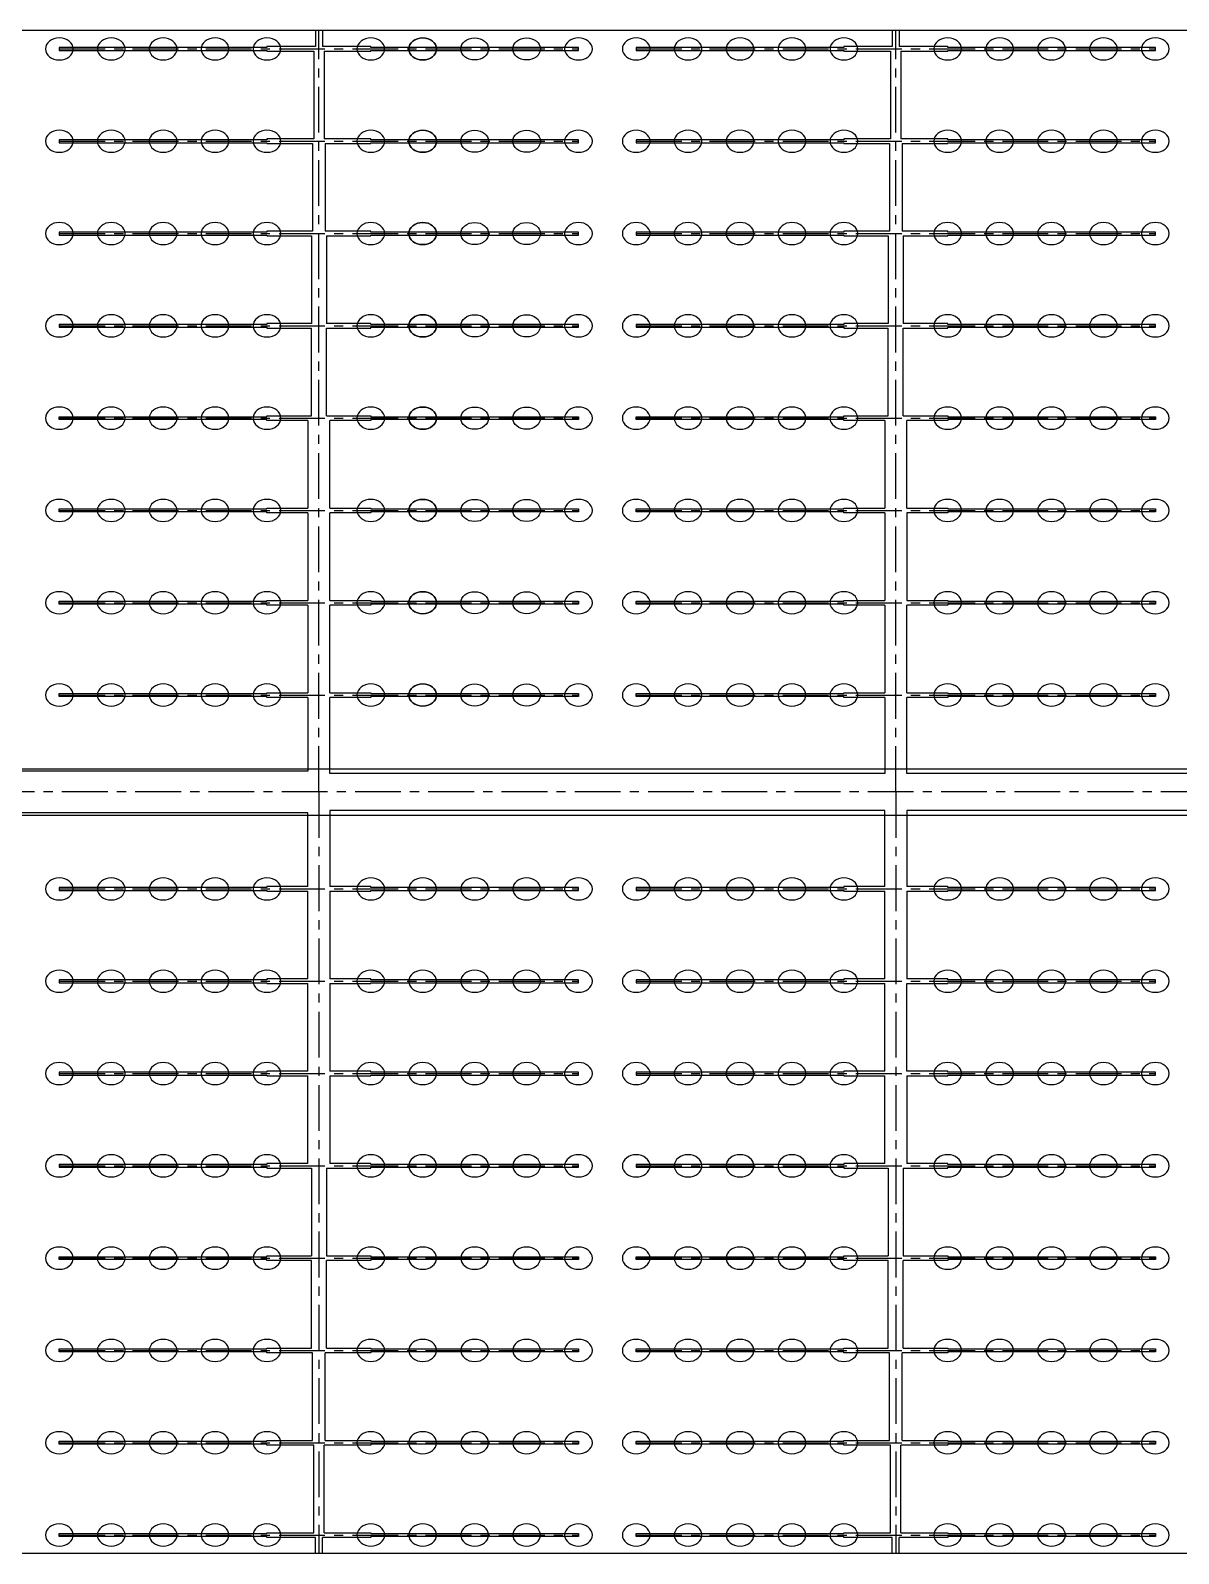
# Model space of a CAD drawing. Header units: millimetres. Extents: x 738100 to 1284508, y 138373 to 260796.
# Drawn here: x 811900 to 819861, y 208990 to 219550 of the extents above; entities that cross this region are included whole.
import ezdxf

# ---------------------------------------------------------------- set-up
doc = ezdxf.new("R2010")
doc.units = ezdxf.units.MM
doc.linetypes.add('CENTER', pattern=[50.8, 31.75, -6.35, 6.35, -6.35])
doc.layers.add('轴线', color=6, linetype='CENTER')

msp = doc.modelspace()

# ---------------------------------------------------------------- linework, layer by layer
at = {"lineweight": -3, "ltscale": 100}
for p, q in [((843900.494, 219550.48), (779900.494, 219550.48)), ((779900.494, 214430.48), (843900.494, 214430.48)), ((779900.494, 214110.48), (843900.494, 214110.48)), ((779900.494, 214110.48), (843900.494, 214110.48)), ((779900.494, 214110.48), (843900.494, 214110.48)), ((779900.494, 208992.333), (843900.494, 208992.333)), ((843900.494, 208990.48), (779900.494, 208990.48))]:
    msp.add_line(p, q, dxfattribs=at)
at = {"ltscale": 10}
for p, q in [((813876.494, 219550.48), (813876.494, 219438.48)), ((813924.494, 219550.48), (813924.494, 219438.48)), ((817876.494, 219550.48), (817876.494, 219438.48)), ((817924.494, 219550.48), (817924.494, 219438.48)), ((813876.494, 219438.48), (813540.494, 219438.48)), ((813540.494, 219438.48), (813540.494, 219432.72)), ((814260.494, 219438.48), (813924.494, 219438.48)), ((814260.494, 219432.72), (814260.494, 219438.48)), ((817876.494, 219438.48), (817540.494, 219438.48)), ((817540.494, 219438.48), (817540.494, 219432.72)), ((818260.494, 219438.48), (817924.494, 219438.48)), ((818260.494, 219432.72), (818260.494, 219438.48)), ((812100.494, 219432.72), (812100.494, 219412.24)), ((813540.494, 219432.72), (812100.494, 219432.72)), ((812100.494, 219412.24), (813540.494, 219412.24)), ((813540.494, 219412.24), (813540.494, 219406.48)), ((813540.494, 219406.48), (813864.494, 219406.48)), ((813864.494, 219406.48), (813864.494, 218798.48)), ((813936.494, 219406.48), (814260.494, 219406.48)), ((813936.494, 219406.48), (813936.494, 218798.48)), ((815700.494, 219432.72), (814260.494, 219432.72)), ((814260.494, 219406.48), (814260.494, 219412.24)), ((814260.494, 219412.24), (815700.494, 219412.24)), ((815700.494, 219412.24), (815700.494, 219432.72)), ((816100.494, 219432.72), (816100.494, 219412.24)), ((817540.494, 219432.72), (816100.494, 219432.72)), ((816100.494, 219412.24), (817540.494, 219412.24)), ((817540.494, 219412.24), (817540.494, 219406.48)), ((817540.494, 219406.48), (817864.494, 219406.48)), ((817864.494, 219406.48), (817864.494, 218798.48)), ((817936.494, 219406.48), (818260.494, 219406.48)), ((817936.494, 219406.48), (817936.494, 218798.48)), ((819700.494, 219432.72), (818260.494, 219432.72)), ((818260.494, 219406.48), (818260.494, 219412.24)), ((818260.494, 219412.24), (819700.494, 219412.24)), ((819700.494, 219412.24), (819700.494, 219432.72)), ((812100.494, 218792.72), (812100.494, 218772.24)), ((813540.494, 218792.72), (812100.494, 218792.72)), ((812100.494, 218772.24), (813540.494, 218772.24)), ((813864.494, 218798.48), (813540.494, 218798.48)), ((813540.494, 218798.48), (813540.494, 218792.72)), ((813540.494, 218772.24), (813540.494, 218766.48)), ((813540.494, 218766.48), (813856.494, 218766.48)), ((813856.494, 218766.48), (813856.494, 218158.48)), ((814260.494, 218798.48), (813936.494, 218798.48)), ((813944.494, 218766.48), (814260.494, 218766.48)), ((813944.494, 218766.48), (813944.494, 218158.48)), ((814260.494, 218792.72), (814260.494, 218798.48)), ((815700.494, 218792.72), (814260.494, 218792.72)), ((814260.494, 218766.48), (814260.494, 218772.24)), ((814260.494, 218772.24), (815700.494, 218772.24)), ((815700.494, 218772.24), (815700.494, 218792.72)), ((816100.494, 218792.72), (816100.494, 218772.24)), ((817540.494, 218792.72), (816100.494, 218792.72)), ((816100.494, 218772.24), (817540.494, 218772.24)), ((817864.494, 218798.48), (817540.494, 218798.48)), ((817540.494, 218798.48), (817540.494, 218792.72)), ((817540.494, 218772.24), (817540.494, 218766.48)), ((817540.494, 218766.48), (817856.494, 218766.48)), ((817856.494, 218766.48), (817856.494, 218158.48)), ((818260.494, 218798.48), (817936.494, 218798.48)), ((817944.494, 218766.48), (818260.494, 218766.48)), ((817944.494, 218766.48), (817944.494, 218158.48)), ((818260.494, 218792.72), (818260.494, 218798.48)), ((819700.494, 218792.72), (818260.494, 218792.72)), ((818260.494, 218766.48), (818260.494, 218772.24)), ((818260.494, 218772.24), (819700.494, 218772.24)), ((819700.494, 218772.24), (819700.494, 218792.72)), ((812100.494, 218152.72), (812100.494, 218132.24)), ((813540.494, 218152.72), (812100.494, 218152.72)), ((812100.494, 218132.24), (813540.494, 218132.24)), ((813856.494, 218158.48), (813540.494, 218158.48)), ((813540.494, 218158.48), (813540.494, 218152.72)), ((813540.494, 218132.24), (813540.494, 218126.48)), ((813540.494, 218126.48), (813848.494, 218126.48)), ((813848.494, 218126.48), (813848.494, 217518.48)), ((814260.494, 218158.48), (813944.494, 218158.48)), ((813952.494, 218126.48), (814260.494, 218126.48)), ((813952.494, 218126.48), (813952.494, 217518.48)), ((814260.494, 218152.72), (814260.494, 218158.48)), ((815700.494, 218152.72), (814260.494, 218152.72)), ((814260.494, 218126.48), (814260.494, 218132.24)), ((814260.494, 218132.24), (815700.494, 218132.24)), ((815700.494, 218132.24), (815700.494, 218152.72)), ((816100.494, 218152.72), (816100.494, 218132.24)), ((817540.494, 218152.72), (816100.494, 218152.72)), ((816100.494, 218132.24), (817540.494, 218132.24)), ((817856.494, 218158.48), (817540.494, 218158.48)), ((817540.494, 218158.48), (817540.494, 218152.72)), ((817540.494, 218132.24), (817540.494, 218126.48)), ((817540.494, 218126.48), (817848.494, 218126.48)), ((817848.494, 218126.48), (817848.494, 217518.48)), ((818260.494, 218158.48), (817944.494, 218158.48)), ((817952.494, 218126.48), (818260.494, 218126.48)), ((817952.494, 218126.48), (817952.494, 217518.48)), ((818260.494, 218152.72), (818260.494, 218158.48)), ((819700.494, 218152.72), (818260.494, 218152.72)), ((818260.494, 218126.48), (818260.494, 218132.24)), ((818260.494, 218132.24), (819700.494, 218132.24)), ((819700.494, 218132.24), (819700.494, 218152.72)), ((812100.494, 217512.72), (812100.494, 217492.24)), ((813540.494, 217512.72), (812100.494, 217512.72)), ((812100.494, 217492.24), (813540.494, 217492.24)), ((813848.494, 217518.48), (813540.494, 217518.48)), ((813540.494, 217518.48), (813540.494, 217512.72)), ((813540.494, 217492.24), (813540.494, 217486.48)), ((813540.494, 217486.48), (813848.494, 217486.48)), ((813848.494, 216878.48), (813848.494, 217486.48)), ((814260.494, 217518.48), (813952.494, 217518.48)), ((813952.494, 217486.48), (814260.494, 217486.48)), ((813952.494, 216878.48), (813952.494, 217486.48)), ((814260.494, 217512.72), (814260.494, 217518.48)), ((815700.494, 217512.72), (814260.494, 217512.72)), ((814260.494, 217486.48), (814260.494, 217492.24)), ((814260.494, 217492.24), (815700.494, 217492.24)), ((815700.494, 217492.24), (815700.494, 217512.72)), ((816100.494, 217512.72), (816100.494, 217492.24)), ((817540.494, 217512.72), (816100.494, 217512.72)), ((816100.494, 217492.24), (817540.494, 217492.24)), ((817848.494, 217518.48), (817540.494, 217518.48)), ((817540.494, 217518.48), (817540.494, 217512.72)), ((817540.494, 217492.24), (817540.494, 217486.48)), ((817540.494, 217486.48), (817848.494, 217486.48)), ((817848.494, 216878.48), (817848.494, 217486.48)), ((818260.494, 217518.48), (817952.494, 217518.48)), ((817952.494, 217486.48), (818260.494, 217486.48)), ((817952.494, 216878.48), (817952.494, 217486.48)), ((818260.494, 217512.72), (818260.494, 217518.48)), ((819700.494, 217512.72), (818260.494, 217512.72)), ((818260.494, 217486.48), (818260.494, 217492.24)), ((818260.494, 217492.24), (819700.494, 217492.24)), ((819700.494, 217492.24), (819700.494, 217512.72)), ((812100.494, 216852.24), (812100.494, 216872.72)), ((812100.494, 216872.72), (813540.494, 216872.72)), ((813540.494, 216852.24), (812100.494, 216852.24)), ((813540.494, 216872.72), (813540.494, 216878.48)), ((813540.494, 216878.48), (813848.494, 216878.48)), ((813540.494, 216846.48), (813540.494, 216852.24)), ((813824.494, 216846.48), (813540.494, 216846.48)), ((813824.494, 216846.48), (813824.494, 216238.48)), ((813952.494, 216878.48), (814260.494, 216878.48)), ((814260.494, 216846.48), (813976.494, 216846.48)), ((813976.494, 216238.48), (813976.494, 216846.48)), ((814260.494, 216878.48), (814260.494, 216872.72)), ((814260.494, 216872.72), (815700.494, 216872.72)), ((815700.494, 216852.24), (814260.494, 216852.24)), ((814260.494, 216852.24), (814260.494, 216846.48)), ((815700.494, 216872.72), (815700.494, 216852.24)), ((816100.494, 216852.24), (816100.494, 216872.72)), ((816100.494, 216872.72), (817540.494, 216872.72)), ((817540.494, 216852.24), (816100.494, 216852.24)), ((817540.494, 216872.72), (817540.494, 216878.48)), ((817540.494, 216878.48), (817848.494, 216878.48)), ((817540.494, 216846.48), (817540.494, 216852.24)), ((817824.494, 216846.48), (817540.494, 216846.48)), ((817824.494, 216846.48), (817824.494, 216238.48)), ((817952.494, 216878.48), (818260.494, 216878.48)), ((818260.494, 216846.48), (817976.494, 216846.48)), ((817976.494, 216238.48), (817976.494, 216846.48)), ((818260.494, 216878.48), (818260.494, 216872.72)), ((818260.494, 216872.72), (819700.494, 216872.72)), ((819700.494, 216852.24), (818260.494, 216852.24)), ((818260.494, 216852.24), (818260.494, 216846.48)), ((819700.494, 216872.72), (819700.494, 216852.24)), ((812100.494, 216212.24), (812100.494, 216232.72)), ((812100.494, 216232.72), (813540.494, 216232.72)), ((813540.494, 216212.24), (812100.494, 216212.24)), ((813540.494, 216232.72), (813540.494, 216238.48)), ((813540.494, 216238.48), (813824.494, 216238.48)), ((813540.494, 216206.48), (813540.494, 216212.24)), ((813824.494, 216206.48), (813540.494, 216206.48)), ((813824.494, 216206.48), (813824.494, 215598.48)), ((813976.494, 216238.48), (814260.494, 216238.48)), ((814260.494, 216206.48), (813976.494, 216206.48)), ((813976.494, 215598.48), (813976.494, 216206.48)), ((814260.494, 216238.48), (814260.494, 216232.72)), ((814260.494, 216232.72), (815700.494, 216232.72)), ((815700.494, 216212.24), (814260.494, 216212.24)), ((814260.494, 216212.24), (814260.494, 216206.48)), ((815700.494, 216232.72), (815700.494, 216212.24)), ((816100.494, 216212.24), (816100.494, 216232.72)), ((816100.494, 216232.72), (817540.494, 216232.72)), ((817540.494, 216212.24), (816100.494, 216212.24)), ((817540.494, 216232.72), (817540.494, 216238.48)), ((817540.494, 216238.48), (817824.494, 216238.48)), ((817540.494, 216206.48), (817540.494, 216212.24)), ((817824.494, 216206.48), (817540.494, 216206.48)), ((817824.494, 216206.48), (817824.494, 215598.48)), ((817976.494, 216238.48), (818260.494, 216238.48)), ((818260.494, 216206.48), (817976.494, 216206.48)), ((817976.494, 216206.48), (817976.494, 215598.48)), ((818260.494, 216238.48), (818260.494, 216232.72)), ((818260.494, 216232.72), (819700.494, 216232.72)), ((819700.494, 216212.24), (818260.494, 216212.24)), ((818260.494, 216212.24), (818260.494, 216206.48)), ((819700.494, 216232.72), (819700.494, 216212.24)), ((812100.494, 215572.24), (812100.494, 215592.72)), ((812100.494, 215592.72), (813540.494, 215592.72)), ((813540.494, 215572.24), (812100.494, 215572.24)), ((813540.494, 215592.72), (813540.494, 215598.48)), ((813540.494, 215598.48), (813824.494, 215598.48)), ((813540.494, 215566.48), (813540.494, 215572.24)), ((813824.494, 215566.48), (813540.494, 215566.48)), ((813824.494, 215566.48), (813824.494, 214958.48)), ((813976.494, 215598.48), (814260.494, 215598.48)), ((814260.494, 215566.48), (813976.494, 215566.48)), ((813976.494, 214958.48), (813976.494, 215566.48)), ((814260.494, 215598.48), (814260.494, 215592.72)), ((814260.494, 215592.72), (815700.494, 215592.72)), ((815700.494, 215572.24), (814260.494, 215572.24)), ((814260.494, 215572.24), (814260.494, 215566.48)), ((815700.494, 215592.72), (815700.494, 215572.24)), ((816100.494, 215572.24), (816100.494, 215592.72)), ((816100.494, 215592.72), (817540.494, 215592.72)), ((817540.494, 215572.24), (816100.494, 215572.24)), ((817540.494, 215592.72), (817540.494, 215598.48)), ((817540.494, 215598.48), (817824.494, 215598.48)), ((817540.494, 215566.48), (817540.494, 215572.24)), ((817824.494, 215566.48), (817540.494, 215566.48)), ((817824.494, 215566.48), (817824.494, 214958.48)), ((817976.494, 215598.48), (818260.494, 215598.48)), ((818260.494, 215566.48), (817976.494, 215566.48)), ((817976.494, 214958.48), (817976.494, 215566.48)), ((818260.494, 215598.48), (818260.494, 215592.72)), ((818260.494, 215592.72), (819700.494, 215592.72)), ((819700.494, 215572.24), (818260.494, 215572.24)), ((818260.494, 215572.24), (818260.494, 215566.48)), ((819700.494, 215592.72), (819700.494, 215572.24)), ((812100.494, 214932.24), (812100.494, 214952.72)), ((812100.494, 214952.72), (813540.494, 214952.72)), ((813540.494, 214932.24), (812100.494, 214932.24)), ((813540.494, 214952.72), (813540.494, 214958.48)), ((813540.494, 214958.48), (813824.494, 214958.48)), ((813540.494, 214926.48), (813540.494, 214932.24)), ((813824.494, 214926.48), (813540.494, 214926.48)), ((813824.494, 214926.48), (813824.494, 214414.48)), ((813976.494, 214958.48), (814260.494, 214958.48)), ((814260.494, 214926.48), (813976.494, 214926.48)), ((813976.494, 214398.48), (813976.494, 214926.48)), ((814260.494, 214958.48), (814260.494, 214952.72)), ((814260.494, 214952.72), (815700.494, 214952.72)), ((815700.494, 214932.24), (814260.494, 214932.24)), ((814260.494, 214932.24), (814260.494, 214926.48)), ((815700.494, 214952.72), (815700.494, 214932.24)), ((816100.494, 214932.24), (816100.494, 214952.72)), ((816100.494, 214952.72), (817540.494, 214952.72)), ((817540.494, 214932.24), (816100.494, 214932.24)), ((817540.494, 214952.72), (817540.494, 214958.48)), ((817540.494, 214958.48), (817824.494, 214958.48)), ((817540.494, 214926.48), (817540.494, 214932.24)), ((817824.494, 214926.48), (817540.494, 214926.48)), ((817824.494, 214926.48), (817824.494, 214398.48)), ((817976.494, 214958.48), (818260.494, 214958.48)), ((818260.494, 214926.48), (817976.494, 214926.48)), ((817976.494, 214398.48), (817976.494, 214926.48)), ((818260.494, 214958.48), (818260.494, 214952.72)), ((818260.494, 214952.72), (819700.494, 214952.72)), ((819700.494, 214932.24), (818260.494, 214932.24)), ((818260.494, 214932.24), (818260.494, 214926.48)), ((819700.494, 214952.72), (819700.494, 214932.24)), ((813824.494, 214414.48), (809976.494, 214414.48)), ((813824.494, 214430.48), (813824.494, 214414.48)), ((813976.494, 214398.48), (813976.494, 214430.48)), ((817824.494, 214398.48), (813976.494, 214398.48)), ((817824.494, 214430.48), (817824.494, 214398.48)), ((817976.494, 214398.48), (817976.494, 214430.48)), ((821824.494, 214398.48), (817976.494, 214398.48)), ((813824.494, 214126.48), (809976.494, 214126.48)), ((813824.494, 213614.48), (813824.494, 214126.48)), ((813976.494, 214142.48), (813976.494, 213614.48)), ((817824.494, 214142.48), (813976.494, 214142.48)), ((817824.494, 213614.48), (817824.494, 214142.48)), ((817976.494, 214142.48), (817976.494, 213614.48)), ((821824.494, 214142.48), (817976.494, 214142.48)), ((812100.494, 213608.72), (812100.494, 213588.24)), ((813540.494, 213608.72), (812100.494, 213608.72)), ((812100.494, 213588.24), (813540.494, 213588.24)), ((813824.494, 213614.48), (813540.494, 213614.48)), ((813540.494, 213614.48), (813540.494, 213608.72)), ((813540.494, 213588.24), (813540.494, 213582.48)), ((813540.494, 213582.48), (813824.494, 213582.48)), ((813824.494, 212974.48), (813824.494, 213582.48)), ((814260.494, 213614.48), (813976.494, 213614.48)), ((813976.494, 213582.48), (814260.494, 213582.48)), ((813976.494, 213582.48), (813976.494, 212974.48)), ((814260.494, 213608.72), (814260.494, 213614.48)), ((815700.494, 213608.72), (814260.494, 213608.72)), ((814260.494, 213582.48), (814260.494, 213588.24)), ((814260.494, 213588.24), (815700.494, 213588.24)), ((815700.494, 213588.24), (815700.494, 213608.72)), ((816100.494, 213608.72), (816100.494, 213588.24)), ((817540.494, 213608.72), (816100.494, 213608.72)), ((816100.494, 213588.24), (817540.494, 213588.24)), ((817824.494, 213614.48), (817540.494, 213614.48)), ((817540.494, 213614.48), (817540.494, 213608.72)), ((817540.494, 213588.24), (817540.494, 213582.48)), ((817540.494, 213582.48), (817824.494, 213582.48)), ((817824.494, 212974.48), (817824.494, 213582.48)), ((818260.494, 213614.48), (817976.494, 213614.48)), ((817976.494, 213582.48), (818260.494, 213582.48)), ((817976.494, 213582.48), (817976.494, 212974.48)), ((818260.494, 213608.72), (818260.494, 213614.48)), ((819700.494, 213608.72), (818260.494, 213608.72)), ((818260.494, 213582.48), (818260.494, 213588.24)), ((818260.494, 213588.24), (819700.494, 213588.24)), ((819700.494, 213588.24), (819700.494, 213608.72)), ((812100.494, 212968.72), (812100.494, 212948.24)), ((813540.494, 212968.72), (812100.494, 212968.72)), ((812100.494, 212948.24), (813540.494, 212948.24)), ((813824.494, 212974.48), (813540.494, 212974.48)), ((813540.494, 212974.48), (813540.494, 212968.72)), ((813540.494, 212948.24), (813540.494, 212942.48)), ((813540.494, 212942.48), (813824.494, 212942.48)), ((813824.494, 212334.48), (813824.494, 212942.48)), ((814260.494, 212974.48), (813976.494, 212974.48)), ((813976.494, 212942.48), (814260.494, 212942.48)), ((813976.494, 212942.48), (813976.494, 212334.48)), ((814260.494, 212968.72), (814260.494, 212974.48)), ((815700.494, 212968.72), (814260.494, 212968.72)), ((814260.494, 212942.48), (814260.494, 212948.24)), ((814260.494, 212948.24), (815700.494, 212948.24)), ((815700.494, 212948.24), (815700.494, 212968.72)), ((816100.494, 212968.72), (816100.494, 212948.24)), ((817540.494, 212968.72), (816100.494, 212968.72)), ((816100.494, 212948.24), (817540.494, 212948.24)), ((817824.494, 212974.48), (817540.494, 212974.48)), ((817540.494, 212974.48), (817540.494, 212968.72)), ((817540.494, 212948.24), (817540.494, 212942.48)), ((817540.494, 212942.48), (817824.494, 212942.48)), ((817824.494, 212334.48), (817824.494, 212942.48)), ((818260.494, 212974.48), (817976.494, 212974.48)), ((817976.494, 212942.48), (818260.494, 212942.48)), ((817976.494, 212334.48), (817976.494, 212942.48)), ((818260.494, 212968.72), (818260.494, 212974.48)), ((819700.494, 212968.72), (818260.494, 212968.72)), ((818260.494, 212942.48), (818260.494, 212948.24)), ((818260.494, 212948.24), (819700.494, 212948.24)), ((819700.494, 212948.24), (819700.494, 212968.72)), ((812100.494, 212328.72), (812100.494, 212308.24)), ((813540.494, 212328.72), (812100.494, 212328.72)), ((812100.494, 212308.24), (813540.494, 212308.24)), ((813824.494, 212334.48), (813540.494, 212334.48)), ((813540.494, 212334.48), (813540.494, 212328.72)), ((813540.494, 212308.24), (813540.494, 212302.48)), ((813540.494, 212302.48), (813824.494, 212302.48)), ((813824.494, 211694.48), (813824.494, 212302.48)), ((814260.494, 212334.48), (813976.494, 212334.48)), ((813976.494, 212302.48), (814260.494, 212302.48)), ((813976.494, 212302.48), (813976.494, 211694.48)), ((814260.494, 212328.72), (814260.494, 212334.48)), ((815700.494, 212328.72), (814260.494, 212328.72)), ((814260.494, 212302.48), (814260.494, 212308.24)), ((814260.494, 212308.24), (815700.494, 212308.24)), ((815700.494, 212308.24), (815700.494, 212328.72)), ((816100.494, 212328.72), (816100.494, 212308.24)), ((817540.494, 212328.72), (816100.494, 212328.72)), ((816100.494, 212308.24), (817540.494, 212308.24)), ((817824.494, 212334.48), (817540.494, 212334.48)), ((817540.494, 212334.48), (817540.494, 212328.72)), ((817540.494, 212308.24), (817540.494, 212302.48)), ((817540.494, 212302.48), (817824.494, 212302.48)), ((817824.494, 211694.48), (817824.494, 212302.48)), ((818260.494, 212334.48), (817976.494, 212334.48)), ((817976.494, 212302.48), (818260.494, 212302.48)), ((817976.494, 212302.48), (817976.494, 211694.48)), ((818260.494, 212328.72), (818260.494, 212334.48)), ((819700.494, 212328.72), (818260.494, 212328.72)), ((818260.494, 212302.48), (818260.494, 212308.24)), ((818260.494, 212308.24), (819700.494, 212308.24)), ((819700.494, 212308.24), (819700.494, 212328.72)), ((812100.494, 211688.72), (812100.494, 211668.24)), ((813540.494, 211688.72), (812100.494, 211688.72)), ((812100.494, 211668.24), (813540.494, 211668.24)), ((813824.494, 211694.48), (813540.494, 211694.48)), ((813540.494, 211694.48), (813540.494, 211688.72)), ((813540.494, 211668.24), (813540.494, 211662.48)), ((813540.494, 211662.48), (813848.494, 211662.48)), ((813848.494, 211662.48), (813848.494, 211054.48)), ((813952.494, 211662.48), (814260.494, 211662.48)), ((813952.494, 211662.48), (813952.494, 211054.48)), ((814260.494, 211694.48), (813976.494, 211694.48)), ((814260.494, 211688.72), (814260.494, 211694.48)), ((815700.494, 211688.72), (814260.494, 211688.72)), ((814260.494, 211662.48), (814260.494, 211668.24)), ((814260.494, 211668.24), (815700.494, 211668.24)), ((815700.494, 211668.24), (815700.494, 211688.72)), ((816100.494, 211688.72), (816100.494, 211668.24)), ((817540.494, 211688.72), (816100.494, 211688.72)), ((816100.494, 211668.24), (817540.494, 211668.24)), ((817824.494, 211694.48), (817540.494, 211694.48)), ((817540.494, 211694.48), (817540.494, 211688.72)), ((817540.494, 211668.24), (817540.494, 211662.48)), ((817540.494, 211662.48), (817848.494, 211662.48)), ((817848.494, 211662.48), (817848.494, 211054.48)), ((817952.494, 211662.48), (818260.494, 211662.48)), ((817952.494, 211662.48), (817952.494, 211054.48)), ((818260.494, 211694.48), (817976.494, 211694.48)), ((818260.494, 211688.72), (818260.494, 211694.48)), ((819700.494, 211688.72), (818260.494, 211688.72)), ((818260.494, 211662.48), (818260.494, 211668.24)), ((818260.494, 211668.24), (819700.494, 211668.24)), ((819700.494, 211668.24), (819700.494, 211688.72)), ((812100.494, 211028.24), (812100.494, 211048.72)), ((812100.494, 211048.72), (813540.494, 211048.72)), ((813540.494, 211028.24), (812100.494, 211028.24)), ((813540.494, 211048.72), (813540.494, 211054.48)), ((813540.494, 211054.48), (813848.494, 211054.48)), ((813540.494, 211022.48), (813540.494, 211028.24)), ((813848.494, 211022.48), (813540.494, 211022.48)), ((813848.494, 210414.48), (813848.494, 211022.48)), ((813952.494, 211054.48), (814260.494, 211054.48)), ((814260.494, 211022.48), (813952.494, 211022.48)), ((813952.494, 210414.48), (813952.494, 211022.48)), ((814260.494, 211054.48), (814260.494, 211048.72)), ((814260.494, 211048.72), (815700.494, 211048.72)), ((815700.494, 211028.24), (814260.494, 211028.24)), ((814260.494, 211028.24), (814260.494, 211022.48)), ((815700.494, 211048.72), (815700.494, 211028.24)), ((816100.494, 211028.24), (816100.494, 211048.72)), ((816100.494, 211048.72), (817540.494, 211048.72)), ((817540.494, 211028.24), (816100.494, 211028.24)), ((817540.494, 211048.72), (817540.494, 211054.48)), ((817540.494, 211054.48), (817848.494, 211054.48)), ((817540.494, 211022.48), (817540.494, 211028.24)), ((817848.494, 211022.48), (817540.494, 211022.48)), ((817848.494, 210414.48), (817848.494, 211022.48)), ((817952.494, 211054.48), (818260.494, 211054.48)), ((818260.494, 211022.48), (817952.494, 211022.48)), ((817952.494, 210414.48), (817952.494, 211022.48)), ((818260.494, 211054.48), (818260.494, 211048.72)), ((818260.494, 211048.72), (819700.494, 211048.72)), ((819700.494, 211028.24), (818260.494, 211028.24)), ((818260.494, 211028.24), (818260.494, 211022.48)), ((819700.494, 211048.72), (819700.494, 211028.24)), ((812100.494, 210388.24), (812100.494, 210408.72)), ((812100.494, 210408.72), (813540.494, 210408.72)), ((813540.494, 210388.24), (812100.494, 210388.24)), ((813540.494, 210408.72), (813540.494, 210414.48)), ((813540.494, 210414.48), (813848.494, 210414.48)), ((813540.494, 210382.48), (813540.494, 210388.24)), ((813856.494, 210382.48), (813540.494, 210382.48)), ((813856.494, 209774.48), (813856.494, 210382.48)), ((814260.494, 210382.48), (813944.494, 210382.48)), ((813944.494, 209774.48), (813944.494, 210382.48)), ((813952.494, 210414.48), (814260.494, 210414.48)), ((814260.494, 210414.48), (814260.494, 210408.72)), ((814260.494, 210408.72), (815700.494, 210408.72)), ((815700.494, 210388.24), (814260.494, 210388.24)), ((814260.494, 210388.24), (814260.494, 210382.48)), ((815700.494, 210408.72), (815700.494, 210388.24)), ((816100.494, 210388.24), (816100.494, 210408.72)), ((816100.494, 210408.72), (817540.494, 210408.72)), ((817540.494, 210388.24), (816100.494, 210388.24)), ((817540.494, 210408.72), (817540.494, 210414.48)), ((817540.494, 210414.48), (817848.494, 210414.48)), ((817540.494, 210382.48), (817540.494, 210388.24)), ((817856.494, 210382.48), (817540.494, 210382.48)), ((817856.494, 209774.48), (817856.494, 210382.48)), ((818260.494, 210382.48), (817944.494, 210382.48)), ((817944.494, 209774.48), (817944.494, 210382.48)), ((817952.494, 210414.48), (818260.494, 210414.48)), ((818260.494, 210414.48), (818260.494, 210408.72)), ((818260.494, 210408.72), (819700.494, 210408.72)), ((819700.494, 210388.24), (818260.494, 210388.24)), ((818260.494, 210388.24), (818260.494, 210382.48)), ((819700.494, 210408.72), (819700.494, 210388.24)), ((812100.494, 209748.24), (812100.494, 209768.72)), ((812100.494, 209768.72), (813540.494, 209768.72)), ((813540.494, 209748.24), (812100.494, 209748.24)), ((813540.494, 209768.72), (813540.494, 209774.48)), ((813540.494, 209774.48), (813856.494, 209774.48)), ((813540.494, 209742.48), (813540.494, 209748.24)), ((813864.494, 209742.48), (813540.494, 209742.48)), ((813864.494, 209134.48), (813864.494, 209742.48)), ((814260.494, 209742.48), (813936.494, 209742.48)), ((813936.494, 209134.48), (813936.494, 209742.48)), ((813944.494, 209774.48), (814260.494, 209774.48)), ((814260.494, 209774.48), (814260.494, 209768.72)), ((814260.494, 209768.72), (815700.494, 209768.72)), ((815700.494, 209748.24), (814260.494, 209748.24)), ((814260.494, 209748.24), (814260.494, 209742.48)), ((815700.494, 209768.72), (815700.494, 209748.24)), ((816100.494, 209748.24), (816100.494, 209768.72)), ((816100.494, 209768.72), (817540.494, 209768.72)), ((817540.494, 209748.24), (816100.494, 209748.24)), ((817540.494, 209768.72), (817540.494, 209774.48)), ((817540.494, 209774.48), (817856.494, 209774.48)), ((817540.494, 209742.48), (817540.494, 209748.24)), ((817864.494, 209742.48), (817540.494, 209742.48)), ((817864.494, 209134.48), (817864.494, 209742.48)), ((818260.494, 209742.48), (817936.494, 209742.48)), ((817936.494, 209134.48), (817936.494, 209742.48)), ((817944.494, 209774.48), (818260.494, 209774.48)), ((818260.494, 209774.48), (818260.494, 209768.72)), ((818260.494, 209768.72), (819700.494, 209768.72)), ((819700.494, 209748.24), (818260.494, 209748.24)), ((818260.494, 209748.24), (818260.494, 209742.48)), ((819700.494, 209768.72), (819700.494, 209748.24)), ((812100.494, 209108.24), (812100.494, 209128.72)), ((812100.494, 209128.72), (813540.494, 209128.72)), ((813540.494, 209108.24), (812100.494, 209108.24)), ((813540.494, 209128.72), (813540.494, 209134.48)), ((813540.494, 209134.48), (813864.494, 209134.48)), ((813540.494, 209102.48), (813540.494, 209108.24)), ((813876.494, 209102.48), (813540.494, 209102.48)), ((813876.494, 208990.48), (813876.494, 209102.48)), ((813924.494, 208990.48), (813924.494, 209102.48)), ((814260.494, 209102.48), (813924.494, 209102.48)), ((813936.494, 209134.48), (814260.494, 209134.48)), ((814260.494, 209134.48), (814260.494, 209128.72)), ((814260.494, 209128.72), (815700.494, 209128.72)), ((815700.494, 209108.24), (814260.494, 209108.24)), ((814260.494, 209108.24), (814260.494, 209102.48)), ((815700.494, 209128.72), (815700.494, 209108.24)), ((816100.494, 209108.24), (816100.494, 209128.72)), ((816100.494, 209128.72), (817540.494, 209128.72)), ((817540.494, 209108.24), (816100.494, 209108.24)), ((817540.494, 209128.72), (817540.494, 209134.48)), ((817540.494, 209134.48), (817864.494, 209134.48)), ((817540.494, 209102.48), (817540.494, 209108.24)), ((817876.494, 209102.48), (817540.494, 209102.48)), ((817876.494, 208990.48), (817876.494, 209102.48)), ((817924.494, 208990.48), (817924.494, 209102.48)), ((818260.494, 209102.48), (817924.494, 209102.48)), ((817936.494, 209134.48), (818260.494, 209134.48)), ((818260.494, 209134.48), (818260.494, 209128.72)), ((818260.494, 209128.72), (819700.494, 209128.72)), ((819700.494, 209108.24), (818260.494, 209108.24)), ((818260.494, 209108.24), (818260.494, 209102.48)), ((819700.494, 209128.72), (819700.494, 209108.24))]:
    msp.add_line(p, q, dxfattribs=at)
at = {"ltscale": 10, "extrusion": (0, 0, -1)}
for centre in [(812100.494, 219422.48), (812460.494, 219422.48), (812100.494, 218782.48), (812460.494, 218782.48), (812100.494, 218142.48), (812460.494, 218142.48), (812100.494, 217502.48), (812460.494, 217502.48), (812100.494, 216862.48), (812460.494, 216862.48), (812100.494, 216222.48), (812460.494, 216222.48), (812100.494, 212318.48), (812460.494, 212318.48), (812100.494, 211678.48), (812460.494, 211678.48), (812100.494, 211038.48), (812460.494, 211038.48), (812100.494, 210398.48), (812460.494, 210398.48), (812100.494, 209758.48), (812460.494, 209758.48), (812100.494, 209118.48), (812460.494, 209118.48)]:
    msp.add_ellipse(centre, major_axis=(96, 0), ratio=0.8, dxfattribs=at)
for centre in [(812820.494, 219422.48), (813180.494, 219422.48), (813540.494, 219422.48), (814260.494, 219422.48), (814620.494, 219422.48), (815700.494, 219422.48), (816100.494, 219422.48), (816460.494, 219422.48), (816820.494, 219422.48), (817180.494, 219422.48), (817540.494, 219422.48), (818260.494, 219422.48), (818620.494, 219422.48), (818980.494, 219422.48), (819340.494, 219422.48), (819700.494, 219422.48), (812820.494, 218782.48), (813180.494, 218782.48), (813540.494, 218782.48), (814260.494, 218782.48), (814620.494, 218782.48), (815700.494, 218782.48), (816100.494, 218782.48), (816460.494, 218782.48), (816820.494, 218782.48), (817180.494, 218782.48), (817540.494, 218782.48), (818260.494, 218782.48), (818620.494, 218782.48), (818980.494, 218782.48), (819340.494, 218782.48), (819700.494, 218782.48), (812820.494, 218142.48), (813180.494, 218142.48), (813540.494, 218142.48), (814260.494, 218142.48), (814620.494, 218142.48), (815700.494, 218142.48), (816100.494, 218142.48), (816460.494, 218142.48), (816820.494, 218142.48), (817180.494, 218142.48), (817540.494, 218142.48), (818260.494, 218142.48), (818620.494, 218142.48), (818980.494, 218142.48), (819340.494, 218142.48), (819700.494, 218142.48), (812820.494, 217502.48), (813180.494, 217502.48), (813540.494, 217502.48), (814260.494, 217502.48), (814620.494, 217502.48), (815700.494, 217502.48), (816100.494, 217502.48), (816460.494, 217502.48), (816820.494, 217502.48), (817180.494, 217502.48), (817540.494, 217502.48), (818260.494, 217502.48), (818620.494, 217502.48), (818980.494, 217502.48), (819340.494, 217502.48), (819700.494, 217502.48), (812820.494, 216862.48), (813180.494, 216862.48), (813540.494, 216862.48), (814260.494, 216862.48), (814620.494, 216862.48), (815700.494, 216862.48), (816100.494, 216862.48), (816460.494, 216862.48), (816820.494, 216862.48), (817180.494, 216862.48), (817540.494, 216862.48), (818260.494, 216862.48), (818620.494, 216862.48), (818980.494, 216862.48), (819340.494, 216862.48), (819700.494, 216862.48), (812820.494, 216222.48), (813180.494, 216222.48), (813540.494, 216222.48), (814260.494, 216222.48), (814620.494, 216222.48), (815700.494, 216222.48), (816100.494, 216222.48), (816460.494, 216222.48), (816820.494, 216222.48), (817180.494, 216222.48), (817540.494, 216222.48), (818260.494, 216222.48), (818620.494, 216222.48), (818980.494, 216222.48), (819340.494, 216222.48), (819700.494, 216222.48), (812100.494, 215582.48), (812460.494, 215582.48), (812820.494, 215582.48), (813180.494, 215582.48), (813540.494, 215582.48), (814260.494, 215582.48), (814620.494, 215582.48), (815700.494, 215582.48), (816100.494, 215582.48), (816460.494, 215582.48), (816820.494, 215582.48), (817180.494, 215582.48), (817540.494, 215582.48), (818260.494, 215582.48), (818620.494, 215582.48), (818980.494, 215582.48), (819340.494, 215582.48), (819700.494, 215582.48), (812100.494, 214942.48), (812460.494, 214942.48), (812820.494, 214942.48), (813180.494, 214942.48), (813540.494, 214942.48), (814260.494, 214942.48), (814620.494, 214942.48), (815700.494, 214942.48), (816100.494, 214942.48), (816460.494, 214942.48), (816820.494, 214942.48), (817180.494, 214942.48), (817540.494, 214942.48), (818260.494, 214942.48), (818620.494, 214942.48), (818980.494, 214942.48), (819340.494, 214942.48), (819700.494, 214942.48), (812100.494, 213598.48), (812460.494, 213598.48), (812820.494, 213598.48), (813180.494, 213598.48), (813540.494, 213598.48), (814260.494, 213598.48), (814620.494, 213598.48), (814980.494, 213598.48), (815340.494, 213598.48), (815700.494, 213598.48), (816100.494, 213598.48), (816460.494, 213598.48), (816820.494, 213598.48), (817180.494, 213598.48), (817540.494, 213598.48), (818260.494, 213598.48), (818620.494, 213598.48), (818980.494, 213598.48), (819340.494, 213598.48), (819700.494, 213598.48), (812100.494, 212958.48), (812460.494, 212958.48), (812820.494, 212958.48), (813180.494, 212958.48), (813540.494, 212958.48), (814260.494, 212958.48), (814620.494, 212958.48), (814980.494, 212958.48), (815340.494, 212958.48), (815700.494, 212958.48), (816100.494, 212958.48), (816460.494, 212958.48), (816820.494, 212958.48), (817180.494, 212958.48), (817540.494, 212958.48), (818260.494, 212958.48), (818620.494, 212958.48), (818980.494, 212958.48), (819340.494, 212958.48), (819700.494, 212958.48), (812820.494, 212318.48), (813180.494, 212318.48), (813540.494, 212318.48), (814260.494, 212318.48), (814620.494, 212318.48), (814980.494, 212318.48), (815340.494, 212318.48), (815700.494, 212318.48), (816100.494, 212318.48), (816460.494, 212318.48), (816820.494, 212318.48), (817180.494, 212318.48), (817540.494, 212318.48), (818260.494, 212318.48), (818620.494, 212318.48), (818980.494, 212318.48), (819340.494, 212318.48), (819700.494, 212318.48), (812820.494, 211678.48), (813180.494, 211678.48), (813540.494, 211678.48), (814260.494, 211678.48), (814620.494, 211678.48), (814980.494, 211678.48), (815340.494, 211678.48), (815700.494, 211678.48), (816100.494, 211678.48), (816460.494, 211678.48), (816820.494, 211678.48), (817180.494, 211678.48), (817540.494, 211678.48), (818260.494, 211678.48), (818620.494, 211678.48), (818980.494, 211678.48), (819340.494, 211678.48), (819700.494, 211678.48), (812820.494, 211038.48), (813180.494, 211038.48), (813540.494, 211038.48), (814260.494, 211038.48), (814620.494, 211038.48), (814980.494, 211038.48), (815340.494, 211038.48), (815700.494, 211038.48), (816100.494, 211038.48), (816460.494, 211038.48), (816820.494, 211038.48), (817180.494, 211038.48), (817540.494, 211038.48), (818260.494, 211038.48), (818620.494, 211038.48), (818980.494, 211038.48), (819340.494, 211038.48), (819700.494, 211038.48), (812820.494, 210398.48), (813180.494, 210398.48), (813540.494, 210398.48), (814260.494, 210398.48), (814620.494, 210398.48), (814980.494, 210398.48), (815340.494, 210398.48), (815700.494, 210398.48), (816100.494, 210398.48), (816460.494, 210398.48), (816820.494, 210398.48), (817180.494, 210398.48), (817540.494, 210398.48), (818260.494, 210398.48), (818620.494, 210398.48), (818980.494, 210398.48), (819340.494, 210398.48), (819700.494, 210398.48), (812820.494, 209758.48), (813180.494, 209758.48), (813540.494, 209758.48), (814260.494, 209758.48), (814620.494, 209758.48), (814980.494, 209758.48), (815340.494, 209758.48), (815700.494, 209758.48), (816100.494, 209758.48), (816460.494, 209758.48), (816820.494, 209758.48), (817180.494, 209758.48), (817540.494, 209758.48), (818260.494, 209758.48), (818620.494, 209758.48), (818980.494, 209758.48), (819340.494, 209758.48), (819700.494, 209758.48), (812820.494, 209118.48), (813180.494, 209118.48), (813540.494, 209118.48), (814260.494, 209118.48), (814620.494, 209118.48), (814980.494, 209118.48), (815340.494, 209118.48), (815700.494, 209118.48), (816100.494, 209118.48), (816460.494, 209118.48), (816820.494, 209118.48), (817180.494, 209118.48), (817540.494, 209118.48), (818260.494, 209118.48), (818620.494, 209118.48), (818980.494, 209118.48), (819340.494, 209118.48), (819700.494, 209118.48)]:
    msp.add_ellipse(centre, major_axis=(-96, 0), ratio=0.8, start_param=3.141592654, end_param=9.424777961, dxfattribs=at)
at = {"ltscale": 10}
for centre in [(814620.494, 219422.48), (814980.494, 219422.48), (815340.494, 219422.48), (814620.494, 218782.48), (814980.494, 218782.48), (815340.494, 218782.48), (814620.494, 218142.48), (814980.494, 218142.48), (815340.494, 218142.48), (814620.494, 217502.48), (814980.494, 217502.48), (815340.494, 217502.48), (814620.494, 216862.48), (814980.494, 216862.48), (815340.494, 216862.48), (814620.494, 216222.48), (814980.494, 216222.48), (815340.494, 216222.48), (814620.494, 215582.48), (814980.494, 215582.48), (815340.494, 215582.48), (814620.494, 214942.48), (814980.494, 214942.48), (815340.494, 214942.48)]:
    msp.add_ellipse(centre, major_axis=(96, 0), ratio=0.8, start_param=3.141592654, end_param=9.424777961, dxfattribs=at)
at = {"layer": '轴线', "ltscale": 10}
for p, q in [((813900.494, 214270.48), (813900.494, 219550.48)), ((817900.494, 214270.48), (817900.494, 219550.48)), ((812100.494, 219422.48), (815700.494, 219422.48)), ((812100.494, 219422.48), (815700.494, 219422.48)), ((816100.494, 219422.48), (819700.494, 219422.48)), ((816100.494, 219422.48), (819700.494, 219422.48)), ((812100.494, 218782.48), (815700.494, 218782.48)), ((812100.494, 218782.48), (815700.494, 218782.48)), ((816100.494, 218782.48), (819700.494, 218782.48)), ((816100.494, 218782.48), (819700.494, 218782.48)), ((812100.494, 218142.48), (815700.494, 218142.48)), ((812100.494, 218142.48), (815700.494, 218142.48)), ((816100.494, 218142.48), (819700.494, 218142.48)), ((816100.494, 218142.48), (819700.494, 218142.48)), ((812100.494, 217502.48), (815700.494, 217502.48)), ((812100.494, 217502.48), (815700.494, 217502.48)), ((816100.494, 217502.48), (819700.494, 217502.48)), ((816100.494, 217502.48), (819700.494, 217502.48)), ((812100.494, 216862.48), (815700.494, 216862.48)), ((812100.494, 216862.48), (815700.494, 216862.48)), ((816100.494, 216862.48), (819700.494, 216862.48)), ((816100.494, 216862.48), (819700.494, 216862.48)), ((812100.494, 216222.48), (815700.494, 216222.48)), ((812100.494, 216222.48), (815700.494, 216222.48)), ((816100.494, 216222.48), (819700.494, 216222.48)), ((816100.494, 216222.48), (819700.494, 216222.48)), ((812100.494, 215582.48), (815700.494, 215582.48)), ((812100.494, 215582.48), (815700.494, 215582.48)), ((816100.494, 215582.48), (819700.494, 215582.48)), ((816100.494, 215582.48), (819700.494, 215582.48)), ((812100.494, 214942.48), (815700.494, 214942.48)), ((816100.494, 214942.48), (819700.494, 214942.48)), ((813900.494, 214270.48), (813900.494, 214430.48)), ((817900.494, 214270.48), (817900.494, 214430.48)), ((841900.494, 214270.48), (776660.494, 214270.48)), ((813900.494, 214270.48), (813900.494, 208990.48)), ((817900.494, 214270.48), (817900.494, 208990.48)), ((812100.494, 213598.48), (815700.494, 213598.48)), ((816100.494, 213598.48), (819700.494, 213598.48)), ((812100.494, 212958.48), (815700.494, 212958.48)), ((812100.494, 212958.48), (815700.494, 212958.48)), ((816100.494, 212958.48), (819700.494, 212958.48)), ((816100.494, 212958.48), (819700.494, 212958.48)), ((812100.494, 212318.48), (815700.494, 212318.48)), ((812100.494, 212318.48), (815700.494, 212318.48)), ((816100.494, 212318.48), (819700.494, 212318.48)), ((816100.494, 212318.48), (819700.494, 212318.48)), ((812100.494, 211678.48), (815700.494, 211678.48)), ((812100.494, 211678.48), (815700.494, 211678.48)), ((816100.494, 211678.48), (819700.494, 211678.48)), ((816100.494, 211678.48), (819700.494, 211678.48)), ((812100.494, 211038.48), (815700.494, 211038.48)), ((812100.494, 211038.48), (815700.494, 211038.48)), ((816100.494, 211038.48), (819700.494, 211038.48)), ((816100.494, 211038.48), (819700.494, 211038.48)), ((812100.494, 210398.48), (815700.494, 210398.48)), ((812100.494, 210398.48), (815700.494, 210398.48)), ((816100.494, 210398.48), (819700.494, 210398.48)), ((816100.494, 210398.48), (819700.494, 210398.48)), ((812100.494, 209758.48), (815700.494, 209758.48)), ((812100.494, 209758.48), (815700.494, 209758.48)), ((816100.494, 209758.48), (819700.494, 209758.48)), ((816100.494, 209758.48), (819700.494, 209758.48)), ((812100.494, 209118.48), (815700.494, 209118.48)), ((812100.494, 209118.48), (815700.494, 209118.48)), ((816100.494, 209118.48), (819700.494, 209118.48)), ((816100.494, 209118.48), (819700.494, 209118.48))]:
    msp.add_line(p, q, dxfattribs=at)

doc.saveas('drawing.dxf')
